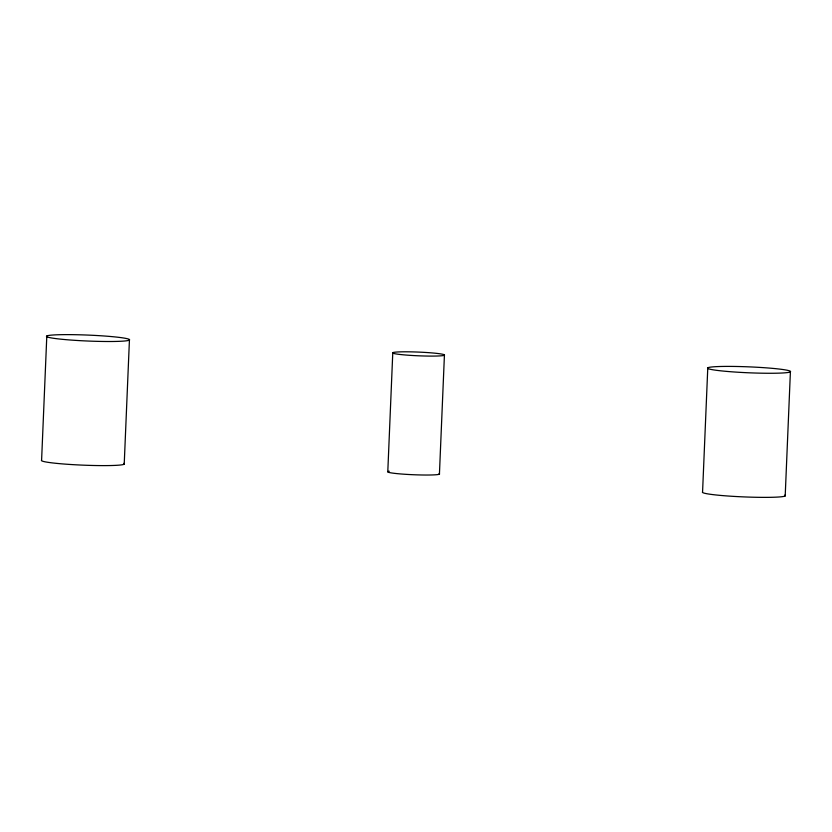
<?xml version="1.0" encoding="UTF-8"?>
<svg xmlns="http://www.w3.org/2000/svg" width="832" height="832" viewBox="0 0 832 832"><rect width="100%" height="100%" fill="white"/><g stroke="black" fill="none" stroke-linecap="round" stroke-linejoin="round"><path stroke-width="1.25" d="M46.8 336.086L41.6 460.179A41.506 2.964 2.4 0 0 84.666 465.213A41.506 2.964 2.4 0 0 123.76 463.362M124.218 464.152L129.428 340.049A41.506 2.964 2.4 0 0 70.637 334.641A41.506 2.964 2.4 0 0 64.282 339.508A41.506 2.964 2.4 0 0 129.428 340.049M387.795 471.64L392.777 352.706M439.431 474.126L444.423 355.191A25.948 1.851 2.4 0 0 407.68 351.811A25.948 1.851 2.4 0 0 403.707 354.848A25.948 1.851 2.4 0 0 444.423 355.191M707.782 367.848L702.572 491.951A41.506 2.964 2.4 0 0 745.649 496.974A41.506 2.964 2.4 0 0 784.742 495.123M785.2 495.914L790.4 371.821A41.506 2.964 2.4 0 0 731.609 366.413A41.506 2.964 2.4 0 0 725.254 371.27A41.506 2.964 2.4 0 0 790.4 371.821M439.15 473.626A25.948 1.851 2.4 0 1 411.32 474.635A25.948 1.851 2.4 0 1 389.272 471.224"/></g></svg>
